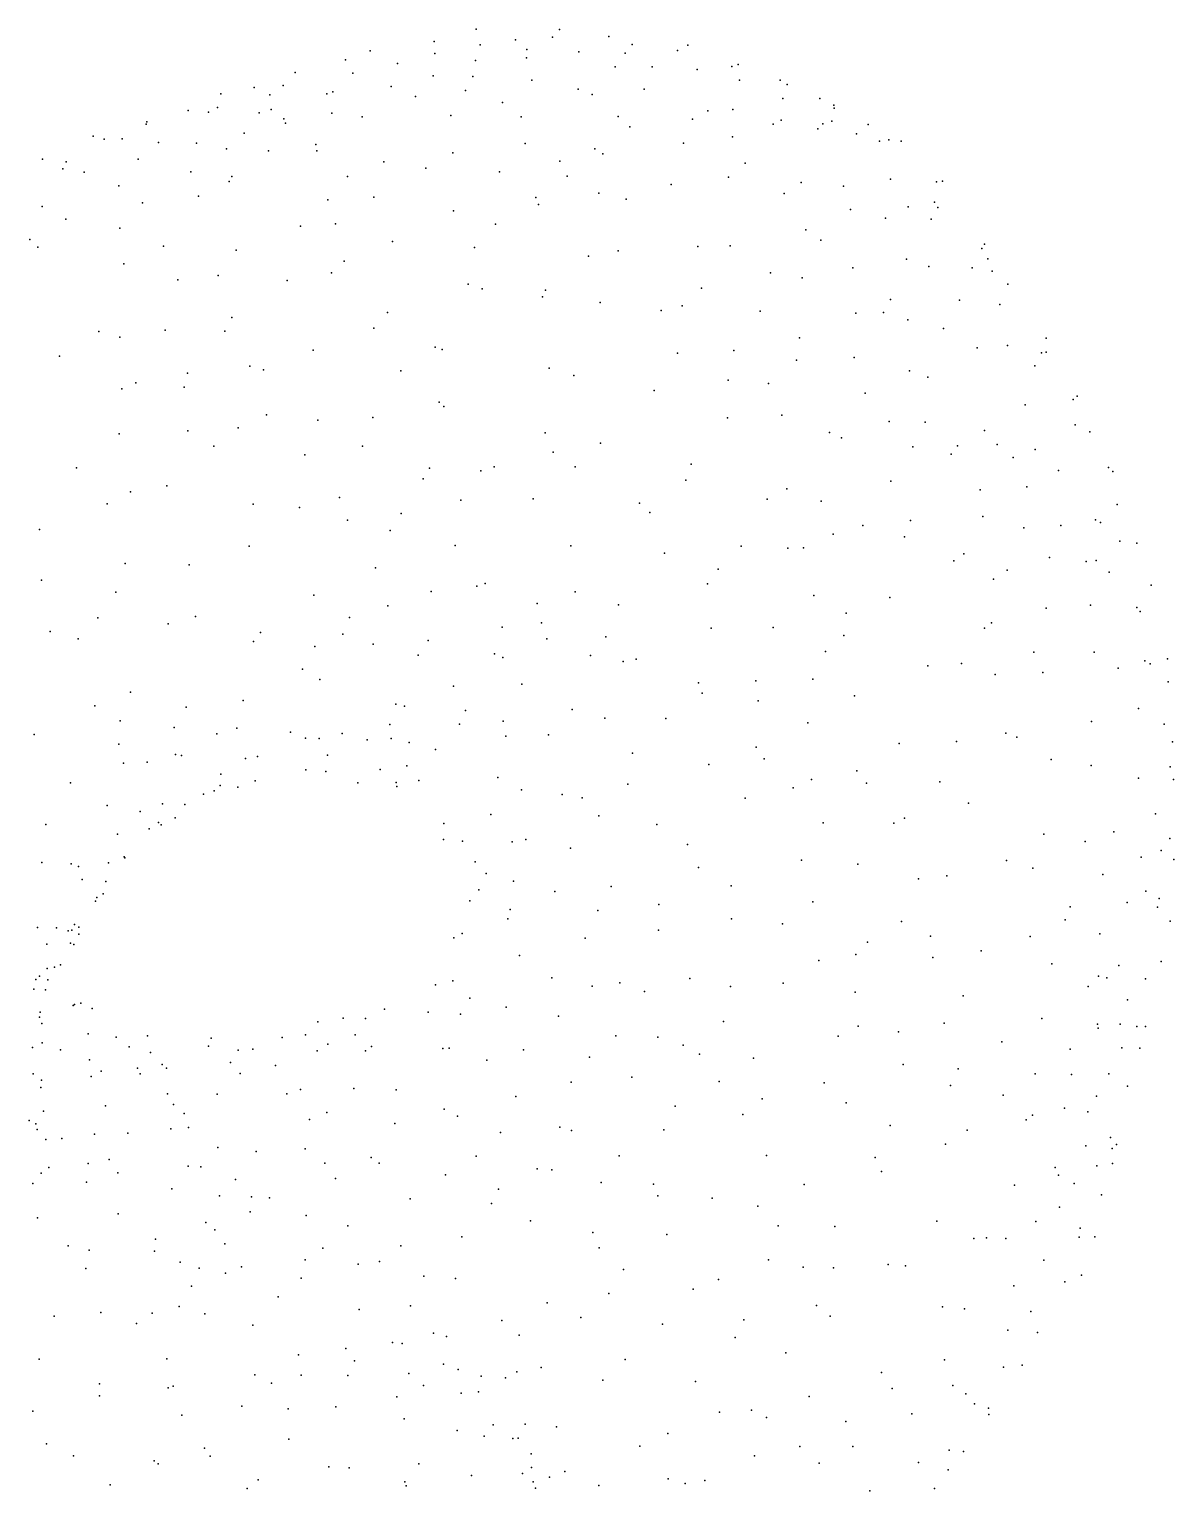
# Model space of a CAD drawing. Header units: metres. Extents: x -24.3 to 24.3, y -27.7 to 27.7.
# Drawn here: x -0.16 to 5.26, y 20.78 to 27.7 of the extents above; entities that cross this region are included whole.
import ezdxf

# ---------------------------------------------------------------- set-up
doc = ezdxf.new("R2010")
doc.units = ezdxf.units.M

msp = doc.modelspace()

# ---------------------------------------------------------------- linework, layer by layer
for p in [(1.9604, 27.6953, -0.6267), (2.3536, 27.6942, -0.5296), (1.7605, 27.6378, -0.9794), (1.9782, 27.6219, -0.3467), (2.1458, 27.6455, -0.9915), (2.3217, 27.657, -0.8236), (2.5874, 27.6601, -0.6326), (2.6988, 27.6223, -0.2063), (2.961, 27.62, -0.4713), (1.3414, 27.5511, -0.5878), (1.458, 27.5931, -0.9297), (1.7641, 27.5803, -0.3637), (1.9565, 27.5475, -1.36), (2.1981, 27.5605, -1.3354), (2.1991, 27.6001, -0.1592), (2.4463, 27.5884, -1.186), (2.6642, 27.5816, -1.0897), (2.9122, 27.5945, -0.8423), (1.1026, 27.491, -0.5481), (1.3754, 27.4876, -0.323), (1.5879, 27.5328, -1.3775), (1.756, 27.4754, -1.5452), (2.617, 27.5169, 0.0597), (2.7932, 27.5171, -1.4196), (3.0056, 27.5049, -1.356), (3.1698, 27.5191, -1.155), (3.2005, 27.5283, -0.5742), (0.9088, 27.4193, -0.8862), (1.0459, 27.429, -1.1634), (1.5569, 27.4244, 0.0561), (1.9086, 27.4046, -1.7286), (1.9444, 27.4715, 0.1808), (2.2224, 27.4544, 0.2968), (2.4421, 27.411, -1.7685), (2.7557, 27.4113, 0.2634), (3.2065, 27.4545, -0.0784), (3.3991, 27.4535, -0.7112), (3.4315, 27.4337, -0.4269), (0.7506, 27.3891, -0.4781), (0.9835, 27.3845, -0.2401), (1.2523, 27.3895, -0.0496), (1.2811, 27.3991, -1.5296), (1.6726, 27.3774, 0.2777), (2.0836, 27.3489, 0.4341), (2.5088, 27.3866, 0.3776), (3.4107, 27.3681, -1.3221), (3.5872, 27.3669, -0.2018), (3.6527, 27.336, -0.5842), (0.5958, 27.3111, -0.7941), (0.6924, 27.3033, -0.1674), (0.7349, 27.3242, -1.0548), (0.933, 27.2992, 0.0412), (0.9889, 27.3158, -1.4185), (1.0497, 27.2717, 0.2356), (1.2761, 27.2972, 0.3045), (1.4192, 27.2798, -1.767), (1.8398, 27.287, 0.4713), (2.1733, 27.2798, -1.9652), (2.6311, 27.2827, -1.8391), (2.9839, 27.269, 0.5207), (3.0556, 27.3089, -1.6635), (3.1746, 27.315, 0.3664), (3.6549, 27.3217, -0.8937), (0.3976, 27.2455, -0.2344), (0.4004, 27.2572, -0.628), (0.862, 27.2033, 0.3464), (1.0571, 27.25, -1.6172), (2.6864, 27.2334, 0.6461), (3.3653, 27.2465, -1.5783), (3.4032, 27.2645, 0.3087), (3.5763, 27.2232, -1.4691), (3.6004, 27.2471, 0.1505), (3.6438, 27.2596, -1.2336), (3.7601, 27.2005, -0.0099), (3.8148, 27.2435, -0.7042), (0.1465, 27.1885, -0.397), (0.1979, 27.1749, -0.6475), (0.2844, 27.1767, -0.8708), (0.4553, 27.1583, -1.2026), (0.6353, 27.1565, 0.3459), (0.7777, 27.1293, -1.5944), (1.1999, 27.1499, 0.5274), (2.1911, 27.1535, 0.7851), (2.5209, 27.1297, 0.8687), (2.941, 27.1556, 0.7446), (3.1724, 27.1864, 0.648), (3.8684, 27.1659, -1.028), (3.9137, 27.1724, -0.3251), (3.9717, 27.1646, -0.5687), (-0.094, 27.0797, -0.5017), (0.018, 27.0681, -0.8958), (0.3603, 27.0797, 0.42), (0.9758, 27.1199, 0.5174), (1.2049, 27.1202, -1.8956), (1.5226, 27.0678, 0.765), (1.8498, 27.1102, -2.093), (2.3562, 27.0703, -2.1009), (2.5597, 27.1057, -2.0259), (3.2331, 27.0614, -1.8598), (0.0028, 27.0338, 0.3482), (0.1046, 27.019, -1.1395), (0.6091, 27.0208, 0.603), (0.8032, 26.9976, 0.7095), (1.3501, 26.9978, -2.0609), (1.7215, 27.0381, 0.8798), (2.0694, 27.0197, 0.9529), (2.3903, 27.0001, 1.0027), (3.1549, 26.9956, 0.8693), (0.2674, 26.9533, -1.4623), (0.7899, 26.9748, -1.8178), (2.8827, 26.9604, 0.9697), (3.4982, 26.9702, 0.708), (3.6978, 26.9529, -1.778), (3.9211, 26.9852, -1.5544), (4.1384, 26.9726, -0.9861), (4.1678, 26.9765, -0.6301), (-0.0956, 26.8556, -1.3066), (0.3804, 26.8735, 0.857), (0.6448, 26.9049, 0.8654), (1.2567, 26.8877, 0.9778), (1.4758, 26.9009, 0.9962), (2.2419, 26.8986, -2.2258), (2.2547, 26.8651, 1.1302), (2.5403, 26.9186, -2.188), (2.6705, 26.8906, 1.0859), (3.418, 26.9176, -1.9385), (4.0039, 26.8545, 0.0645), (4.1286, 26.8769, -0.2037), (4.1451, 26.8506, -1.3338), (0.0179, 26.7959, 0.9507), (1.8526, 26.8359, 1.1259), (3.7311, 26.8424, 0.5948), (3.8969, 26.8007, 0.3478), (4.1135, 26.7964, -1.5844), (0.2727, 26.7533, 1.0223), (1.1279, 26.7621, 1.1031), (1.2936, 26.7738, -2.2203), (2.0512, 26.7724, -2.3132), (3.5207, 26.7461, 0.8787), (-0.1528, 26.6999, 1.0987), (-0.1153, 26.6639, -1.5671), (0.4796, 26.668, 1.1813), (0.824, 26.6488, 1.25), (1.5642, 26.6903, 1.2658), (1.9515, 26.6618, 1.3158), (2.6314, 26.6463, 1.296), (3.0091, 26.6658, -2.3018), (3.1618, 26.6694, 1.1356), (3.5916, 26.6959, -2.108), (4.3534, 26.6566, -1.0979), (4.3661, 26.6777, -0.8333), (0.2915, 26.5848, 1.2658), (1.3347, 26.5972, 1.3304), (2.492, 26.621, -2.4031), (3.9967, 26.6061, -1.9008), (4.3824, 26.6089, -0.3839), (0.5477, 26.5092, 1.3441), (0.7379, 26.5297, -2.1338), (1.0655, 26.5059, 1.3837), (1.2746, 26.5423, -2.3182), (3.3525, 26.5424, 1.0988), (3.5026, 26.5189, -2.325), (3.7431, 26.5652, 0.7921), (4.1029, 26.5715, 0.1924), (4.3077, 26.5657, -0.1621), (4.4031, 26.5503, -1.341), (1.9224, 26.4875, -2.4798), (1.9876, 26.4658, 1.4345), (2.288, 26.4597, 1.4378), (3.027, 26.4694, 1.3108), (4.476, 26.4875, -0.5555), (2.2741, 26.4284, -2.522), (2.5471, 26.4018, 1.4641), (2.9345, 26.3849, -2.544), (3.9214, 26.4158, -2.1422), (4.2471, 26.4121, -1.855), (4.438, 26.3924, -1.6883), (0.8023, 26.3307, 1.4954), (1.5402, 26.3541, -2.4774), (2.835, 26.3629, 1.4044), (3.3036, 26.3608, -2.4918), (3.7576, 26.3517, -2.3409), (3.8873, 26.3545, 0.6978), (4.0037, 26.3192, 0.5112), (0.1739, 26.2646, 1.5186), (0.2721, 26.2374, -2.0851), (0.488, 26.2709, -2.1508), (0.7691, 26.2651, -2.2535), (1.4755, 26.2797, 1.5378), (3.4907, 26.2337, -2.5049), (4.1714, 26.2779, 0.246), (4.6586, 26.2324, -0.8576), (1.188, 26.1754, 1.5683), (1.7661, 26.1902, 1.5703), (1.7993, 26.1794, -2.5945), (2.9125, 26.1609, -2.6818), (3.1793, 26.1735, -2.637), (4.3307, 26.1864, 0.0493), (4.4757, 26.1986, -0.1924), (4.6358, 26.1626, -1.5318), (4.6577, 26.1664, -1.2324), (-0.0122, 26.1478, 1.619), (0.8876, 26.1001, -2.3595), (2.305, 26.0902, 1.5934), (3.4766, 26.129, 1.1154), (3.7486, 26.1411, -2.4581), (4.6037, 26.1013, -0.3965), (0.349, 26.0208, -2.1937), (0.5932, 26.0666, -2.2652), (0.9523, 26.0821, 1.5857), (1.6026, 26.0777, -2.5966), (2.4225, 26.0563, -2.7203), (3.1533, 26.0331, 1.3448), (4.0106, 26.0776, 0.6364), (4.0976, 26.0483, -2.2878), (0.2829, 25.9932, 1.6625), (0.5767, 25.9998, 1.6447), (2.803, 25.9852, -2.7567), (3.3439, 26.0176, -2.6536), (3.8005, 25.972, 0.8293), (4.8048, 25.9582, -1.1578), (1.7837, 25.9289, -2.6748), (1.807, 25.9092, 1.6279), (4.5584, 25.9176, -0.2089), (4.7862, 25.9429, -1.3984), (0.9665, 25.8689, -2.4399), (1.2106, 25.8439, 1.6896), (1.4699, 25.8562, 1.6707), (3.149, 25.8548, -2.7964), (3.4073, 25.8678, 1.1551), (3.9153, 25.8386, 0.6744), (4.0847, 25.8356, 0.5137), (4.795, 25.8217, -1.6672), (0.2701, 25.78, -2.235), (0.5946, 25.7939, 1.7408), (0.8324, 25.8078, 1.7261), (2.2856, 25.7842, -2.8159), (3.6321, 25.7854, 0.9406), (3.6898, 25.7612, -2.6556), (4.366, 25.7961, 0.0997), (4.8642, 25.7886, -0.8789), (0.7173, 25.7212, -2.3728), (1.149, 25.6798, -2.505), (1.4216, 25.7219, -2.5849), (2.3238, 25.6924, 1.5841), (2.549, 25.7355, 1.5373), (4.0265, 25.7182, -2.5283), (4.2079, 25.6828, 0.3523), (4.2376, 25.722, -2.4172), (4.4267, 25.7289, -2.2532), (4.606, 25.7055, -2.0246), (0.0681, 25.618, -2.1765), (1.7381, 25.6167, 1.6513), (2.0452, 25.6238, 1.6058), (2.4278, 25.623, -2.8795), (2.9773, 25.6361, 1.3869), (4.5024, 25.6679, -0.1073), (4.7165, 25.6061, -0.3567), (4.9527, 25.6195, -1.2262), (1.708, 25.5664, -2.707), (1.9821, 25.6038, -2.7827), (2.9521, 25.5606, -2.9333), (3.9223, 25.5562, 0.5691), (4.9734, 25.6014, -1.5326), (0.3239, 25.5053, -2.217), (0.4959, 25.5337, 1.7445), (1.3119, 25.4774, -2.565), (2.2301, 25.4715, -2.8642), (3.3365, 25.4701, -2.9116), (3.4302, 25.5185, 1.0506), (4.346, 25.5141, 0.1491), (4.5667, 25.5285, -2.2205), (0.2121, 25.4485, 1.8445), (0.904, 25.4465, 1.7103), (1.1227, 25.4303, 1.6819), (1.6053, 25.4028, 1.5968), (1.8874, 25.4649, 1.5746), (2.7334, 25.4514, -2.9806), (2.7815, 25.4072, 1.3627), (3.5923, 25.4612, 0.8678), (4.9946, 25.4452, -1.038), (1.3504, 25.3706, 1.6253), (3.7907, 25.3457, 0.6282), (4.0164, 25.3693, -2.71), (4.3577, 25.3875, -2.5242), (4.5526, 25.335, -0.1104), (4.7277, 25.3459, -0.3066), (4.8921, 25.3729, -1.8785), (4.9154, 25.3592, -0.7315), (-0.1078, 25.3265, 1.9627), (1.5518, 25.3218, -2.6534), (3.6495, 25.3046, -2.8794), (3.9877, 25.292, 0.4115), (5.0066, 25.2706, -1.6938), (5.0878, 25.2619, -1.4683), (0.8848, 25.2473, 1.6217), (1.8596, 25.2504, -2.784), (2.4084, 25.2493, 1.4109), (2.8514, 25.2141, 1.1632), (3.2143, 25.2482, 1.0008), (3.4344, 25.2379, -2.9865), (3.5096, 25.2402, 0.8479), (4.2686, 25.2111, 0.1337), (4.6744, 25.1941, -2.3136), (0.2982, 25.1649, 1.8756), (0.6011, 25.1586, 1.7166), (1.4825, 25.145, 1.4765), (3.106, 25.1384, -3.1089), (4.2212, 25.1782, -2.7007), (4.473, 25.1341, -2.5295), (4.8475, 25.1748, -0.4348), (4.8948, 25.1798, -2.0061), (4.9561, 25.1242, -0.6877), (-0.0979, 25.0863, -2.2388), (1.9626, 25.0591, -2.8354), (2.0029, 25.0717, 1.3404), (3.055, 25.0701, 0.9312), (4.4094, 25.091, -0.0026), (5.1551, 25.0633, -1.4019), (0.2533, 25.0301, -2.1799), (1.191, 25.015, -2.4037), (1.7471, 25.0335, -2.7333), (2.429, 25.031, -2.9946), (3.5589, 25.0143, -3.048), (3.9185, 25.0041, -2.9275), (0.6303, 24.9148, 1.6268), (1.5415, 24.9652, -2.5458), (2.2481, 24.9758, 1.1043), (2.6328, 24.9706, 1.03), (3.7117, 24.931, 0.4802), (4.6579, 24.9543, -2.4315), (4.8684, 24.9684, -2.1908), (5.0868, 24.958, -1.6782), (5.1025, 24.9386, -0.9454), (0.1694, 24.9076, 1.8722), (0.502, 24.8794, -2.1045), (1.3607, 24.9103, 1.3268), (2.0829, 24.8646, 0.9846), (2.2686, 24.8842, -2.97), (3.0722, 24.8599, -3.1748), (3.3656, 24.863, -3.1878), (4.3655, 24.8587, -0.0205), (4.3984, 24.8853, -2.6998), (-0.0566, 24.8431, 1.9804), (0.0758, 24.8084, -2.0777), (0.9063, 24.797, -2.1543), (0.9385, 24.8387, 1.4486), (1.3282, 24.8313, -2.3237), (1.4714, 24.7831, 1.0654), (1.7331, 24.8016, -2.623), (2.2939, 24.8097, 0.8327), (2.5738, 24.8188, 0.7953), (3.7006, 24.8254, -3.087), (1.1956, 24.773, 1.2466), (1.6845, 24.7317, 0.9055), (2.0462, 24.7372, 0.7992), (2.0855, 24.7204, -2.8304), (2.5005, 24.7302, -3.0692), (2.7165, 24.7119, -3.1219), (3.6133, 24.7494, 0.3708), (4.5997, 24.7461, -0.203), (4.8847, 24.7462, -0.397), (5.1254, 24.7055, -0.8407), (5.2328, 24.7142, -1.3628), (1.1372, 24.6653, -2.1438), (2.6556, 24.7009, 0.602), (4.0975, 24.6813, 0.1492), (4.257, 24.6924, -2.9092), (4.4172, 24.6408, -0.0776), (4.6422, 24.6491, -2.5526), (4.9981, 24.6703, -2.0636), (5.1504, 24.6909, -1.6732), (1.2191, 24.6157, 0.8978), (1.8526, 24.5847, 0.6247), (2.1766, 24.5949, 0.5378), (3.0124, 24.6013, -3.2009), (3.2842, 24.6106, 0.4047), (3.5527, 24.6177, -3.2178), (5.2348, 24.6049, -1.1215), (0.3239, 24.5569, 1.645), (0.857, 24.5171, 1.1346), (1.5791, 24.4993, 0.5714), (3.0302, 24.5513, 0.3487), (3.2943, 24.5153, -3.2703), (3.7512, 24.5395, 0.2354), (0.1542, 24.4923, 1.7962), (0.587, 24.486, -1.8152), (1.6209, 24.4906, -2.3478), (1.9084, 24.4699, 0.3486), (2.4144, 24.4742, 0.2558), (2.5694, 24.434, -3.05), (2.8573, 24.4321, -3.1921), (5.0953, 24.4789, -1.9498), (0.2748, 24.42, -1.8824), (0.5298, 24.3885, 1.3108), (0.7323, 24.3588, -1.603), (0.826, 24.3866, 0.9439), (1.0813, 24.3666, 0.2965), (1.3249, 24.36, -1.8922), (1.5509, 24.404, 0.211), (1.8805, 24.4044, -2.5163), (2.0868, 24.4185, 0.0906), (3.5291, 24.4112, 0.2814), (4.4673, 24.3625, -0.0961), (4.8724, 24.4183, -2.3598), (5.2172, 24.4043, -1.6256), (-0.1334, 24.3556, 1.9349), (0.2676, 24.3095, 1.594), (1.1514, 24.3381, -1.6824), (1.2168, 24.3375, -0.0118), (1.4439, 24.3312, -0.0806), (1.5578, 24.3378, -2.162), (1.6429, 24.3174, -0.1769), (2.1, 24.3476, -2.6948), (2.3025, 24.3549, 0.0569), (3.2857, 24.2963, 0.1955), (3.9616, 24.3127, -3.2005), (4.2331, 24.3224, -3.0565), (4.5191, 24.3435, -2.7634), (5.2567, 24.3219, -1.2783), (0.4014, 24.2257, 1.3778), (0.5364, 24.2617, -1.4975), (0.5644, 24.2566, 1.0477), (0.868, 24.2426, 0.3377), (0.9241, 24.2524, 0.0911), (1.2555, 24.2582, -0.3656), (1.7675, 24.2854, -2.2932), (2.7003, 24.2673, 0.1247), (3.3229, 24.2412, -3.3125), (4.6819, 24.2375, -2.6286), (0.2896, 24.2195, -1.6865), (0.7509, 24.1675, 0.6141), (1.1538, 24.1881, -0.6648), (1.2474, 24.1807, -0.9645), (1.5052, 24.1903, -1.7123), (1.6315, 24.2076, -0.5059), (2.0626, 24.153, -2.4902), (3.0618, 24.2134, -3.2672), (3.7609, 24.184, -3.2977), (4.8708, 24.2098, -0.376), (5.2448, 24.2024, -1.4999), (0.0391, 24.1272, -1.8047), (0.7198, 24.0891, -0.9465), (0.7479, 24.1147, -1.1945), (0.832, 24.1059, -0.5756), (0.9134, 24.137, -0.8299), (1.3989, 24.1274, -1.3619), (1.5806, 24.1288, -0.7373), (1.5833, 24.1092, -0.9771), (1.6882, 24.1388, -1.9088), (2.1739, 24.0946, -0.4102), (2.6778, 24.1205, -0.0835), (3.4596, 24.1033, 0.1098), (3.5476, 24.1433, -3.334), (3.8072, 24.1254, 0.1375), (4.1552, 24.1319, 0.1046), (5.0952, 24.1495, -0.6575), (5.261, 24.1423, -0.9879), (0.2124, 24.0199, -1.4723), (0.4742, 24.0272, 0.8062), (0.5805, 24.0251, 0.3579), (0.6683, 24.0735, -0.0079), (2.3669, 24.0723, -2.7963), (2.462, 24.0564, -0.2851), (3.2325, 24.0546, 0.0409), (4.29, 24.0312, -3.0512), (0.369, 23.9917, 1.0061), (0.5352, 23.9607, -0.1513), (2.0293, 23.9766, -0.7382), (2.5398, 23.9705, -2.8816), (3.9876, 23.9594, 0.1071), (5.1751, 23.9802, -1.9332), (-0.0782, 23.9304, -1.8239), (0.2616, 23.8846, 1.2358), (0.4123, 23.9086, 0.586), (0.4556, 23.9391, -0.7587), (0.4683, 23.9287, 0.1913), (1.8066, 23.9351, -1.1417), (2.8148, 23.9301, -3.0852), (3.6025, 23.9374, 0.0688), (3.9375, 23.9357, -3.2617), (4.6475, 23.8839, -2.7633), (4.9789, 23.8949, -2.3271), (1.8054, 23.8591, -1.5524), (1.8946, 23.8514, -1.9603), (2.1297, 23.847, -2.3844), (2.1955, 23.8583, -0.6596), (2.4067, 23.8173, -0.4069), (2.9607, 23.835, -0.0889), (4.8432, 23.8498, -0.3337), (5.2026, 23.8073, -0.9838), (5.2431, 23.863, -1.6576), (-0.0968, 23.7492, 1.7881), (0.0422, 23.7443, 1.5306), (0.2191, 23.7485, 1.0697), (0.293, 23.7765, 0.0519), (0.2958, 23.7722, 0.3718), (1.9554, 23.753, -1), (3.4994, 23.7617, -3.3278), (3.7657, 23.7421, 0.1006), (4.4705, 23.7587, -2.9448), (5.1078, 23.7753, -2.0585), (5.262, 23.7642, -1.2427), (0.0777, 23.7306, -1.3768), (0.0939, 23.6691, -1.1517), (2.0074, 23.698, -2.0808), (3.0126, 23.7267, -3.1501), (4.053, 23.6725, -3.2267), (4.1873, 23.6865, 0.0757), (4.5955, 23.7228, -0.1593), (4.9261, 23.6926, -2.4652), (0.1946, 23.6012, 0.2259), (0.2061, 23.6606, -0.6299), (1.9722, 23.621, -1.4758), (2.1368, 23.6612, -2.2623), (2.3326, 23.6119, -0.6207), (2.5994, 23.6359, -2.8299), (3.1666, 23.6393, -0.0345), (5.1301, 23.6137, -0.8315), (0.1572, 23.5664, -0.3038), (0.1635, 23.5848, 0.6333), (1.9292, 23.5683, -1.2237), (2.8239, 23.5515, -0.2212), (3.5539, 23.5632, 0.0724), (4.7714, 23.5398, -2.735), (5.0414, 23.5612, -0.6334), (5.1846, 23.538, -1.7638), (5.1923, 23.5791, -1.0955), (2.1094, 23.4826, -2.1396), (2.1203, 23.5277, -0.8098), (2.5361, 23.5226, -0.3728), (3.1691, 23.4828, -3.1834), (3.4093, 23.4593, -3.2677), (3.9732, 23.4702, 0.0707), (4.7481, 23.4786, -0.2531), (5.2449, 23.4722, -1.4177), (-0.1174, 23.4425, -1.8499), (-0.0264, 23.4401, 1.3396), (0.0289, 23.4268, 1.1143), (0.0455, 23.429, 0.8124), (0.058, 23.4566, -1.052), (0.0787, 23.4443, 0.3447), (0.079, 23.4109, -0.1494), (1.8532, 23.3938, -1.5008), (1.8926, 23.4132, -1.737), (2.4757, 23.3911, -2.6544), (2.8223, 23.4302, -2.959), (4.1103, 23.4008, -3.2133), (4.5819, 23.3989, -2.9055), (4.9128, 23.4124, -2.4537), (-0.0732, 23.364, -1.5118), (0.04, 23.3683, -0.6972), (0.0549, 23.3616, -0.4125), (3.8127, 23.3733, -3.2675), (4.3498, 23.3317, -3.0998), (-0.0361, 23.2549, -0.0327), (-0.0074, 23.2655, -1.2376), (2.1654, 23.3095, -0.5572), (3.5825, 23.2862, -3.2533), (3.7574, 23.3148, 0.1108), (4.1212, 23.3003, 0.0474), (4.6847, 23.2697, -0.2214), (5.0024, 23.2616, -0.6348), (5.203, 23.2818, -1.5493), (-0.1241, 23.1964, 1.2729), (-0.108, 23.211, 0.8959), (-0.071, 23.2487, 0.6017), (-0.0677, 23.1951, -1.7674), (1.8497, 23.1901, -0.9658), (2.3171, 23.2038, -2.434), (2.9709, 23.2003, -3.0115), (4.906, 23.2125, -0.4341), (4.9452, 23.2043, -2.3474), (5.1283, 23.1984, -1.1374), (-0.1345, 23.1495, -2.1305), (-0.0795, 23.1478, -0.2967), (1.7672, 23.1701, -1.2869), (2.5083, 23.164, -0.2886), (2.64, 23.1802, -2.7245), (2.7572, 23.1394, -0.1039), (3.1635, 23.1636, -3.1102), (3.4131, 23.1789, 0.0686), (3.7539, 23.1358, -3.2353), (4.2653, 23.1186, -3.1499), (4.8561, 23.1634, -2.5469), (0.052, 23.0723, -0.8385), (0.058, 23.078, -1.1149), (0.088, 23.0844, -1.4059), (0.1415, 23.0581, -1.6505), (1.5258, 23.055, -1.0516), (1.9298, 23.1072, -2.0457), (2.1019, 23.0654, -2.2614), (5.0435, 23.0989, -0.8374), (-0.1068, 23.0184, -2.368), (-0.1049, 23.0414, 0.3917), (-0.0962, 22.988, -0.0499), (1.2107, 22.9957, -1.4679), (1.33, 23.0127, -1.2579), (1.4353, 23.0117, -0.7906), (1.7327, 23.0411, -1.9119), (1.8848, 23.032, -0.5387), (2.3497, 23.0218, -0.2154), (3.1311, 22.9974, 0.0191), (4.1754, 22.9897, 0.0293), (4.6382, 23.0119, -2.836), (4.9017, 22.9837, -0.5036), (5.0078, 22.9839, -2.1699), (0.1223, 22.9385, -2.1942), (0.2548, 22.9232, -1.0011), (0.4044, 22.9285, -1.8017), (0.7049, 22.9176, -1.668), (1.0419, 22.921, -1.1963), (1.1512, 22.9343, -0.8659), (1.3865, 22.9335, -1.7813), (2.6211, 22.9286, -0.0049), (2.8193, 22.9224, -2.8092), (3.6731, 22.9277, -3.1884), (3.7675, 22.9743, 0.1068), (3.9584, 22.9479, -3.1943), (4.9046, 22.9657, -2.4053), (5.0877, 22.9742, -1.2437), (5.1289, 22.9737, -1.588), (-0.1408, 22.8747, 0.5317), (-0.0942, 22.8956, -0.3333), (-0.0086, 22.8634, -0.561), (0.3175, 22.8766, -2.0826), (0.4182, 22.8496, -1.31), (0.693, 22.8798, -1.3896), (0.8324, 22.8612, -1.2023), (0.9017, 22.8667, -0.9394), (1.2069, 22.8588, -1.9099), (1.2582, 22.889, -0.6123), (1.4362, 22.8581, -2.0309), (1.4638, 22.8785, -0.4536), (1.8012, 22.8691, -0.3363), (1.8316, 22.8702, -2.2417), (2.1838, 22.8634, -0.1063), (2.9403, 22.8853, 0.0395), (3.0164, 22.8423, -2.9455), (4.4488, 22.9013, -3.013), (4.772, 22.8663, -2.6774), (5.016, 22.8721, -0.9665), (5.1016, 22.8703, -1.7897), (0.1284, 22.8149, -2.5092), (0.3568, 22.7764, -2.4127), (0.4728, 22.7933, -2.2285), (0.4943, 22.7755, -1.0093), (0.7968, 22.8031, -1.9888), (1.01, 22.7891, -2.1702), (2.0097, 22.8146, -2.3558), (2.4967, 22.8275, -2.6769), (3.2726, 22.8232, -3.0788), (3.9811, 22.793, 0.0651), (4.2408, 22.7722, -0.0163), (-0.1374, 22.7499, 0.1185), (-0.0983, 22.7193, -3.0444), (0.1366, 22.7367, -2.7905), (0.1838, 22.7614, -0.622), (0.369, 22.7493, -0.7695), (0.8427, 22.7502, -0.616), (2.4092, 22.7095, 0.0385), (2.6961, 22.7337, 0.0846), (3.1104, 22.7137, 0.0917), (3.6077, 22.7067, 0.131), (4.6052, 22.7495, -2.8406), (4.7775, 22.7455, -0.487), (4.9553, 22.7498, -0.789), (-0.1011, 22.6845, -0.1078), (0.4988, 22.6554, -0.5613), (0.7331, 22.6529, -0.424), (1.0635, 22.6551, -0.2619), (1.1282, 22.6744, -2.3871), (1.38, 22.6799, -0.2011), (1.5817, 22.6739, -2.3524), (2.1475, 22.6412, 0.0362), (3.3142, 22.6305, 0.1172), (4.2046, 22.6941, -3.0782), (4.4549, 22.6485, -0.2472), (4.8968, 22.6436, -2.3744), (5.0428, 22.6914, -1.4159), (-0.0879, 22.5723, 0.3103), (0.2042, 22.598, -0.1651), (0.5272, 22.6046, -2.7303), (0.5775, 22.5608, -0.2001), (1.2525, 22.5664, -0.0371), (1.8075, 22.5821, -2.5219), (2.9018, 22.5955, -2.8711), (3.7105, 22.6115, -3.1256), (4.7451, 22.5865, -2.6734), (4.8557, 22.5696, -0.6784), (-0.1561, 22.5279, 1.3929), (-0.1242, 22.5119, 1.0776), (0.5971, 22.4949, 0.032), (1.1711, 22.5335, -2.5709), (1.5741, 22.5141, 0.1639), (1.8719, 22.5491, 0.1042), (2.3553, 22.4967, -2.6421), (3.2224, 22.5571, -2.9947), (3.9195, 22.5052, -3.1192), (4.564, 22.5309, -2.798), (4.5934, 22.5531, -0.4093), (-0.1182, 22.4861, -3.4127), (-0.0768, 22.438, 0.8687), (-0.0018, 22.4427, 0.6269), (0.1536, 22.4642, 0.3381), (0.3107, 22.4687, 0.1571), (0.5143, 22.4884, -3.0204), (2.0747, 22.4713, -2.6716), (2.4102, 22.4803, 0.1991), (2.8484, 22.4849, 0.1339), (4.2842, 22.4831, -2.9796), (4.9625, 22.4471, -1.3108), (0.7369, 22.4005, 0.3258), (0.9178, 22.3815, -2.8779), (1.1498, 22.3935, -2.7659), (1.4633, 22.3537, 0.423), (1.9595, 22.359, 0.261), (2.636, 22.3617, 0.1725), (3.3337, 22.3623, -2.994), (3.8485, 22.3529, -0.0145), (4.1815, 22.4161, -0.1396), (4.8459, 22.4088, -0.8636), (4.9708, 22.3959, -2.1652), (4.9911, 22.4142, -1.9074), (-0.0627, 22.3054, 1.3814), (0.1227, 22.3246, 0.9064), (0.2223, 22.3437, 0.7013), (0.5959, 22.3122, 0.5407), (0.6555, 22.3097, -3.2225), (1.243, 22.3258, 0.4025), (1.5003, 22.3258, -2.819), (2.2486, 22.3001, 0.2735), (2.3179, 22.2951, -2.7281), (3.8782, 22.2875, -3.0432), (4.701, 22.3066, -2.5877), (4.8981, 22.3131, -1.1294), (4.9724, 22.3244, -1.7027), (-0.1387, 22.2306, 1.7005), (-0.0997, 22.2788, -3.6095), (0.1155, 22.2362, 1.2617), (0.2631, 22.2807, -3.4471), (0.8196, 22.2493, 0.6226), (1.2935, 22.2539, -2.9415), (1.8139, 22.2705, -2.7706), (2.5515, 22.2344, -2.7485), (2.7996, 22.2263, -2.8567), (3.5116, 22.2259, 0.0558), (4.5086, 22.2225, -0.4896), (4.7161, 22.2698, -0.7379), (4.7898, 22.2301, -2.4006), (0.5192, 22.2047, -3.4033), (0.7441, 22.1718, 0.8706), (0.8959, 22.1666, -3.2715), (0.9807, 22.1627, 0.7789), (1.6471, 22.1581, -2.8899), (2.0649, 22.2034, -2.8013), (2.8191, 22.1722, 0.1839), (3.0762, 22.1612, -2.9368), (4.9198, 22.1766, -1.4778), (0.2656, 22.0871, 1.5372), (0.8904, 22.0953, 1.0576), (1.1544, 22.0789, 0.9699), (2.0322, 22.1348, 0.4237), (3.2936, 22.1229, -2.9394), (4.7211, 22.1173, -0.9472), (-0.1169, 22.068, -3.805), (0.68, 22.046, 1.3359), (0.7228, 22.0107, -3.4906), (1.3523, 22.0291, 0.8798), (2.2171, 22.0535, -2.8475), (3.3898, 22.0296, 0.0333), (3.6576, 22.0269, -0.0633), (4.1405, 22.0511, -2.9026), (4.6085, 22.0502, -2.5417), (4.8197, 22.0192, -2.1744), (0.4415, 21.9662, 1.6739), (0.7704, 21.9442, 1.563), (1.8914, 21.9769, 0.6869), (2.5121, 21.9985, 0.2939), (2.8626, 21.9878, -2.9033), (4.3159, 21.9695, -0.4404), (4.3757, 21.9724, -2.7513), (4.4671, 21.9696, -0.6405), (4.8148, 21.9767, -1.3502), (4.8884, 21.9779, -1.797), (0.0282, 21.935, 1.9866), (0.1282, 21.9148, -3.8416), (0.4368, 21.9093, -3.7101), (1.1498, 21.8686, 1.4983), (1.2343, 21.9243, 1.2949), (1.6024, 21.9353, -3.0978), (2.5417, 21.9261, -2.8341), (3.3435, 21.8692, -2.9243), (0.1117, 21.8272, 2.1845), (0.5586, 21.8571, 1.8993), (0.6488, 21.8293, -3.6894), (0.7727, 21.8062, 1.9212), (0.8488, 21.8348, -3.5879), (1.4017, 21.8486, -3.244), (1.5021, 21.8601, 1.021), (2.6566, 21.8223, 0.2647), (3.5077, 21.8334, -0.0762), (3.6507, 21.8305, -2.9065), (3.9105, 21.8465, -2.8702), (3.9919, 21.84, -0.2962), (4.6471, 21.8665, -2.3422), (0.6121, 21.7435, 2.1666), (1.131, 21.782, -3.4513), (1.7116, 21.7912, 0.9834), (1.8621, 21.7807, -3.0595), (2.9874, 21.7296, -2.907), (3.1062, 21.7763, 0.0462), (4.5054, 21.746, -0.9199), (4.7457, 21.764, -1.9186), (4.8248, 21.7964, -1.6706), (1.0226, 21.6938, 2.0227), (2.2958, 21.6653, 0.5102), (2.5872, 21.7091, -2.9138), (-0.0378, 21.6023, -4.101), (0.1822, 21.6189, 2.4288), (0.4251, 21.6159, 2.4317), (0.5538, 21.6482, -3.8801), (0.6754, 21.6137, 2.4338), (1.4056, 21.6328, -3.373), (1.6488, 21.6505, 1.2669), (2.4556, 21.5959, 0.3334), (3.5703, 21.6526, -0.1816), (3.6354, 21.6016, -2.8361), (4.1665, 21.6459, -0.5622), (4.2718, 21.6361, -2.716), (4.5849, 21.6237, -2.2371), (0.3522, 21.5678, -4.0506), (0.9031, 21.5595, -3.7263), (1.7579, 21.5216, 1.4123), (2.0819, 21.5813, -3.0884), (2.8415, 21.5643, 0.0665), (3.2265, 21.5842, -2.8814), (4.4769, 21.5364, -1.1241), (4.6162, 21.5242, -1.5106), (1.5642, 21.4771, 1.8517), (1.6098, 21.4721, -3.3451), (1.8198, 21.5053, 1.1222), (2.1638, 21.5119, 0.7019), (3.1856, 21.5004, -0.0689), (-0.1094, 21.399, -4.1407), (0.4951, 21.4006, 2.7019), (1.118, 21.4184, -3.6807), (1.3422, 21.4495, -3.5236), (1.3834, 21.3907, 2.3784), (2.6656, 21.396, -2.9274), (3.4261, 21.4276, -0.2104), (4.176, 21.3951, -0.7816), (0.9126, 21.324, 2.8181), (1.1308, 21.3231, 2.8126), (1.3528, 21.321, 2.6034), (1.641, 21.3312, 2.1342), (1.8047, 21.3752, 1.7192), (1.8738, 21.3498, -3.2175), (1.984, 21.3181, 1.0352), (2.1518, 21.3384, -3.1073), (2.2671, 21.3591, 0.5782), (3.8783, 21.3345, -2.712), (4.4557, 21.3605, -2.2095), (4.5436, 21.3699, -1.6915), (0.1773, 21.281, 2.788), (0.501, 21.2625, 2.8898), (0.5256, 21.2706, -4.117), (0.9905, 21.2839, -3.8411), (1.7101, 21.2732, -3.3548), (2.0991, 21.3098, 0.8436), (2.5589, 21.2993, 0.1567), (2.9983, 21.2931, -0.0727), (3.9289, 21.2597, -0.7134), (4.2159, 21.2732, -2.5231), (0.1771, 21.225, -4.1608), (1.5844, 21.2196, 2.5194), (1.8894, 21.2371, 1.9057), (1.9699, 21.243, 1.2536), (3.5358, 21.2209, -2.7479), (4.2778, 21.2347, -1.0908), (4.3185, 21.1871, -2.301), (-0.1391, 21.1518, 2.7081), (0.5656, 21.1325, 3.0714), (0.8499, 21.1753, 3.0199), (1.0696, 21.1627, 3.0302), (1.2955, 21.1734, 3.006), (1.6193, 21.1157, 2.7494), (3.112, 21.1469, -2.7955), (3.2624, 21.1564, -0.3086), (3.3345, 21.1223, -2.76), (4.0225, 21.1402, -0.8784), (4.3845, 21.1657, -2.0397), (4.3873, 21.137, -1.7228), (1.8695, 21.0611, 2.468), (2.0396, 21.0874, 1.5592), (2.1915, 21.0902, 0.7506), (2.3392, 21.0783, 0.3776), (2.867, 21.047, -2.7957), (3.7099, 21.1035, -0.6774), (-0.0739, 20.997, 2.865), (0.6733, 20.977, 3.2913), (1.0728, 21.0192, -3.8694), (1.9979, 21.0342, 2.2202), (2.1328, 21.0222, 1.2487), (2.1583, 21.0238, -3.101), (2.7351, 20.9868, -0.0787), (3.4925, 20.9847, -2.6768), (3.7423, 20.9852, -2.5487), (0.0527, 20.9402, -4.2174), (0.4359, 20.9175, 3.2107), (0.4546, 20.9029, -4.1872), (0.7006, 20.9388, -4.1078), (1.6876, 20.902, 3.1408), (2.2203, 20.9508, 0.9314), (3.2771, 20.9402, -0.4927), (3.5838, 20.9064, -0.7406), (4.0531, 20.909, -1.1708), (4.1982, 20.9671, -1.3253), (4.2669, 20.9619, -1.7908), (1.2616, 20.889, 3.3491), (1.3582, 20.8844, -3.6951), (1.9371, 20.8478, 2.9324), (2.1791, 20.8567, 1.798), (2.2221, 20.8847, 0.6702), (2.3073, 20.8402, -3.0383), (2.3792, 20.866, 0.2627), (2.8686, 20.8313, -0.2828), (4.1947, 20.8746, -2.0003), (0.2273, 20.8034, -4.2298), (0.8755, 20.7852, -4.0459), (0.9283, 20.8265, 3.4535), (1.6212, 20.8181, 3.3399), (1.628, 20.7986, -3.5118), (2.2287, 20.8168, 1.2133), (2.2411, 20.7872, 1.5355), (2.5396, 20.8004, -2.9244), (2.9496, 20.8096, -2.7319), (3.0424, 20.8235, -0.4144), (3.8232, 20.7752, -2.3465), (4.1293, 20.7866, -1.4563)]:
    msp.add_point(p)

doc.saveas('drawing.dxf')
